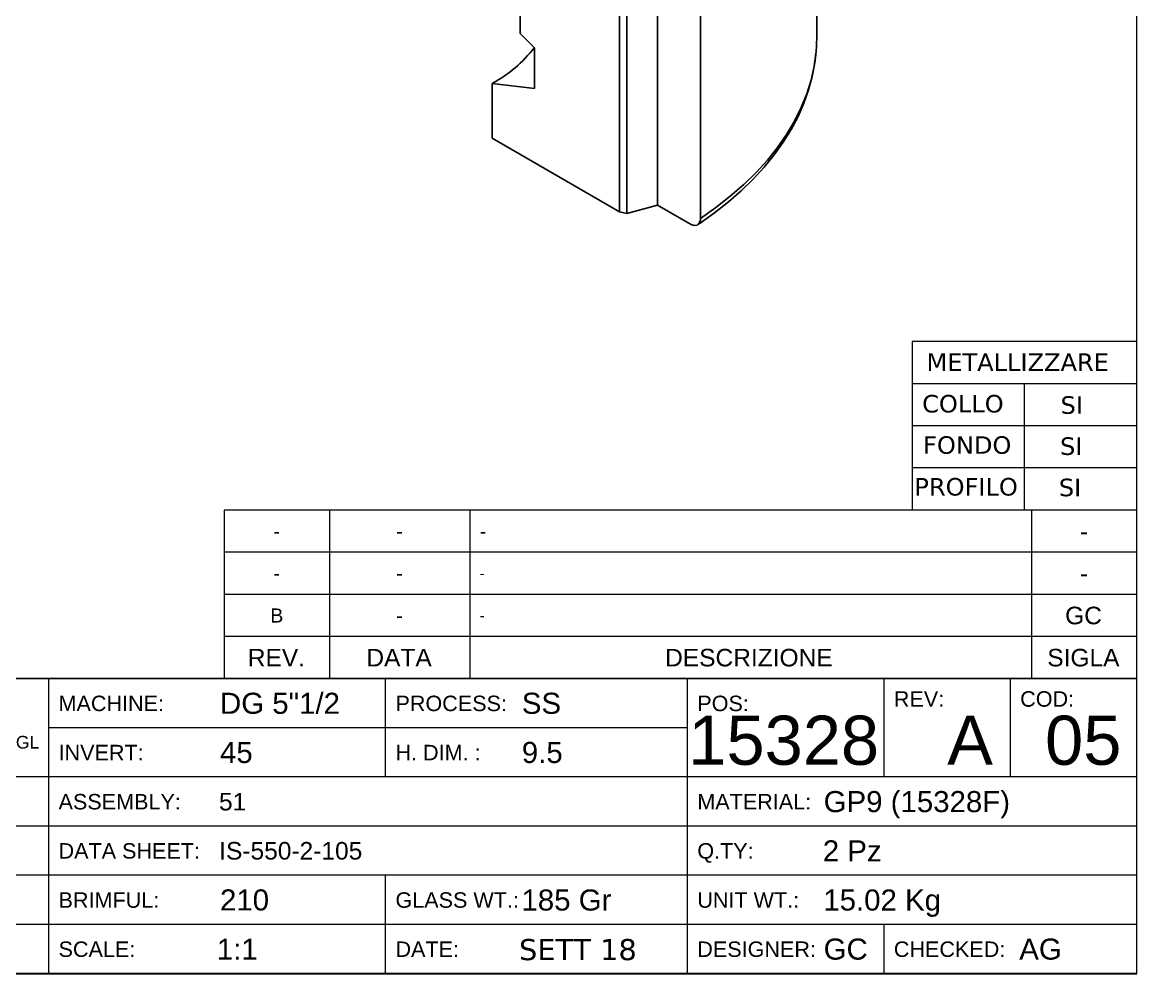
# Model space of a CAD drawing. Header units: millimetres. Extents: x 10 to 831, y 2 to 594.
# Drawn here: x 672.2 to 831, y 2.1 to 137.5 of the extents above; entities that cross this region are included whole.
import ezdxf

# ---------------------------------------------------------------- set-up
doc = ezdxf.new("R2010")
doc.units = ezdxf.units.MM
doc.linetypes.add('SLD-Solido', pattern=[0])
doc.layers.add('D', color=3, linetype='SLD-Solido', lineweight=25)
doc.styles.add('SLDTEXTSTYLE1', font='ARIAL.TTF')
doc.styles.add('SLDTEXTSTYLE2', font='VERDANA.TTF')

msp = doc.modelspace()

# ---------------------------------------------------------------- linework, layer by layer
at = {"color": 179, "linetype": 'SLD-Solido', "lineweight": 18}
for p, q in [((831, 2.05988), (831, 593.75976)), ((815.00616, 92.07073), (799.00616, 92.07073)), ((799.00616, 92.07073), (799.00616, 68.07073)), ((831.00616, 92.07073), (815.00616, 92.07073)), ((831.00616, 86.07073), (799.00616, 86.07073)), ((815.00616, 80.07073), (815.00616, 86.07073)), ((831, 44.07073), (831, 86.07073)), ((831.00616, 80.07073), (799.00616, 80.07073)), ((815.00616, 74.07073), (815.00616, 80.07073)), ((831.00616, 74.07073), (799.00616, 74.07073)), ((815.00616, 68.07073), (815.00616, 74.07073)), ((831.00616, 68.07073), (701.00616, 68.07073)), ((701.00616, 68.07073), (701.00616, 44.07073)), ((716.00616, 68.07073), (716.00616, 44.07073)), ((736.00616, 68.07073), (736.00616, 44.07073)), ((816.00616, 68.07073), (816.00616, 44.07073)), ((831.00616, 62.07073), (701.00616, 62.07073)), ((831.00616, 56.07073), (701.00616, 56.07073)), ((831.00616, 50.07073), (701.00616, 50.07073)), ((831.00616, 44.07073), (540.00616, 44.07073)), ((646, 44.07073), (831, 44.07073)), ((676.00616, 2.07073), (676.00616, 44.07073)), ((724.00616, 30.07073), (724.00616, 44.07073)), ((767.00616, 2.07073), (767.00616, 44.07073)), ((795.00616, 30.07073), (795.00616, 44.07073)), ((813.00616, 30.07073), (813.00616, 44.07073)), ((831.00616, 2.07073), (831.00616, 44.07073)), ((767.00616, 37.07073), (676.00616, 37.07073)), ((831.00616, 30.07073), (540.00616, 30.07073)), ((831.00616, 23.07073), (540.00616, 23.07073)), ((831.00616, 16.07073), (540.00616, 16.07073)), ((724.00616, 2.07073), (724.00616, 16.07073)), ((831.00616, 9.07073), (540.00616, 9.07073)), ((795.00616, 2.07073), (795.00616, 9.07073)), ((10, 2.05988), (831, 2.05988)), ((831.00616, 2.07073), (540.00616, 2.07073))]:
    msp.add_line(p, q, dxfattribs=at)
at = {"layer": 'D'}
for p, q in [((768.86072, 109.60372), (768.86072, 264.95061)), ((785.41573, 135.30683), (785.41573, 259.6663)), ((758.37752, 169.95865), (758.37752, 110.32401)), ((762.74673, 111.50017), (762.74673, 170.63133)), ((743.17059, 147.29813), (743.17059, 135.9338)), ((757.33282, 110.54351), (757.33282, 139.12244)), ((745.19645, 133.91283), (743.17059, 135.9338)), ((745.19645, 128.11159), (745.19645, 133.91283)), ((739.18604, 121.01943), (739.18604, 128.81739)), ((739.18604, 128.81739), (745.19645, 128.11159)), ((757.33282, 110.54351), (739.18604, 121.01943)), ((758.37752, 110.32401), (762.74673, 111.50017)), ((762.74673, 111.50017), (767.44257, 108.78932)), ((758.37752, 110.32401), (757.33282, 110.54351))]:
    msp.add_line(p, q, dxfattribs=at)
at = {"layer": 'D', "flags": 128}
for points in [[(768.48213, 108.71531), (768.79217, 108.92053), (770.87346, 110.40519), (772.83335, 111.94985), (774.66643, 113.55086), (776.36794, 115.20465), (777.93339, 116.90733), (779.35855, 118.65474), (780.6396, 120.44238), (781.77313, 122.26547), (782.7563, 124.11896), (783.58684, 125.99768), (784.26314, 127.89643), (784.78424, 129.81009), (785.14969, 131.73381), (785.28034, 132.93508)], [(768.86072, 109.60372), (771.05325, 111.14801), (773.10723, 112.75453), (775.01737, 114.41914), (776.77875, 116.13756), (778.38684, 117.90535), (779.83749, 119.71796), (781.12697, 121.57073), (782.25195, 123.45888), (783.20954, 125.37755), (783.99727, 127.32179), (784.61311, 129.2866), (785.05547, 131.26692), (785.30502, 133.06523)], [(768.86072, 109.60372), (768.83943, 109.33407), (768.68035, 108.91079), (768.38252, 108.65691), (767.97876, 108.601), (767.51375, 108.75029), (767.44257, 108.78932)]]:
    msp.add_lwpolyline(points, dxfattribs=at)
at = {"layer": 'D'}
for centre, radius, start, end in [((762.63437, 135.30845), 22.78136, 354.3490707, 359.9959368), ((729.91856, 145.80188), 19.34836, 298.6188132, 322.1142401)]:
    msp.add_arc(centre, radius, start, end, dxfattribs=at)

# ---------------------------------------------------------------- texts
for s, insert, char_height, attachment_point, style in [('METALLIZZARE', (801.05624, 90.38457), 2.5, 1, 'SLDTEXTSTYLE2'), ('COLLO', (800.43579, 84.46967), 2.5, 1, 'SLDTEXTSTYLE2'), ('SI', (820.15562, 84.28105), 2.5, 1, 'SLDTEXTSTYLE2'), ('FONDO', (800.5726, 78.5869), 2.5, 1, 'SLDTEXTSTYLE2'), ('SI', (820.08746, 78.42779), 2.5, 1, 'SLDTEXTSTYLE2'), ('PROFILO', (799.33208, 72.64252), 2.5, 1, 'SLDTEXTSTYLE2'), ('SI', (819.91444, 72.5488), 2.5, 1, 'SLDTEXTSTYLE2'), ('-', (708.48572, 66.06553), 2, 2, 'SLDTEXTSTYLE1'), ('-', (725.98572, 66.06553), 2, 2, 'SLDTEXTSTYLE1'), ('-', (737.40616, 66.06553), 2, 1, 'SLDTEXTSTYLE1'), ('-', (823.48061, 66.31423), 2.5, 2, 'SLDTEXTSTYLE1'), ('-', (708.48572, 60.06553), 2, 2, 'SLDTEXTSTYLE1'), ('-', (725.98572, 60.06553), 2, 2, 'SLDTEXTSTYLE1'), ('-', (737.40616, 59.81683), 1.5, 1, 'SLDTEXTSTYLE1'), ('-', (823.48061, 60.31423), 2.5, 2, 'SLDTEXTSTYLE1'), ('B', (708.49685, 54.06553), 2, 2, 'SLDTEXTSTYLE1'), ('GC', (823.42802, 54.31423), 2.5, 2, 'SLDTEXTSTYLE1'), ('-', (725.98572, 54.06553), 2, 2, 'SLDTEXTSTYLE1'), ('-', (737.40616, 53.81683), 1.5, 1, 'SLDTEXTSTYLE1'), ('REV.', (708.44393, 48.31423), 2.5, 2, 'SLDTEXTSTYLE1'), ('DATA', (725.91837, 48.31423), 2.5, 2, 'SLDTEXTSTYLE1'), ('DESCRIZIONE', (775.75069, 48.31423), 2.5, 2, 'SLDTEXTSTYLE1'), ('SIGLA', (823.40762, 48.31423), 2.5, 2, 'SLDTEXTSTYLE1'), ('MACHINE:', (677.40616, 41.64804), 2.2, 1, 'SLDTEXTSTYLE1'), ('DG 5"1/2', (700.40616, 42.06293), 3, 1, 'SLDTEXTSTYLE1'), ('PROCESS:', (725.40616, 41.64804), 2.2, 1, 'SLDTEXTSTYLE1'), ('SS', (743.40616, 42.06293), 3, 1, 'SLDTEXTSTYLE1'), ('POS:', (768.40616, 41.64804), 2.2, 1, 'SLDTEXTSTYLE1'), ('REV:', (796.40616, 42.28107), 2.2, 1, 'SLDTEXTSTYLE1'), ('COD:', (814.40616, 42.28107), 2.2, 1, 'SLDTEXTSTYLE1'), ('15328', (794.30672, 38.80254), 7, 3, 'SLDTEXTSTYLE1'), ('A', (810.52499, 38.80254), 7, 3, 'SLDTEXTSTYLE1'), ('05', (828.82585, 38.80254), 7, 3, 'SLDTEXTSTYLE1'), ('CERTIFIED BY DNV GL', (647.29559, 35.92151), 1.8, 1, 'SLDTEXTSTYLE1'), ('45', (700.40616, 35.06293), 3, 1, 'SLDTEXTSTYLE1'), ('9.5', (743.40616, 35.06293), 3, 1, 'SLDTEXTSTYLE1'), ('INVERT: ', (677.40616, 34.64804), 2.2, 1, 'SLDTEXTSTYLE1'), ('H. DIM. :', (725.40616, 34.64804), 2.2, 1, 'SLDTEXTSTYLE1'), ('ASSEMBLY: ', (677.40616, 27.64804), 2.2, 1, 'SLDTEXTSTYLE1'), ('51', (700.26121, 27.804), 2.5, 1, 'SLDTEXTSTYLE1'), ('MATERIAL:', (768.40616, 27.64804), 2.2, 1, 'SLDTEXTSTYLE1'), ('GP9 (15328F)', (786.40616, 28.06293), 3, 1, 'SLDTEXTSTYLE1'), ('DATA SHEET:', (677.40616, 20.64804), 2.2, 1, 'SLDTEXTSTYLE1'), ('IS-550-2-105', (700.29532, 20.81423), 2.5, 1, 'SLDTEXTSTYLE1'), ('Q.TY: ', (768.40616, 20.64804), 2.2, 1, 'SLDTEXTSTYLE1'), ('2 Pz', (786.28338, 21.05065), 3, 1, 'SLDTEXTSTYLE1'), ('BRIMFUL: ', (677.40616, 13.64804), 2.2, 1, 'SLDTEXTSTYLE1'), ('210', (700.40616, 14.06293), 3, 1, 'SLDTEXTSTYLE1'), ('GLASS WT.:', (725.40616, 13.64804), 2.2, 1, 'SLDTEXTSTYLE1'), ('185 Gr', (743.35296, 14.05065), 3, 1, 'SLDTEXTSTYLE1'), ('UNIT WT.: ', (768.40616, 13.64804), 2.2, 1, 'SLDTEXTSTYLE1'), ('15.02 Kg', (786.35296, 14.05065), 3, 1, 'SLDTEXTSTYLE1'), ('SCALE: ', (677.40616, 6.64804), 2.2, 1, 'SLDTEXTSTYLE1'), ('1:1', (699.94982, 7.05065), 3, 1, 'SLDTEXTSTYLE1'), ('DATE:', (725.40616, 6.64804), 2.2, 1, 'SLDTEXTSTYLE1'), ('SETT 18', (743.00321, 6.99362), 3, 1, 'SLDTEXTSTYLE2'), ('DESIGNER:', (768.40616, 6.64804), 2.2, 1, 'SLDTEXTSTYLE1'), ('GC', (786.40616, 7.06293), 3, 1, 'SLDTEXTSTYLE1'), ('CHECKED:', (796.40616, 6.64804), 2.2, 1, 'SLDTEXTSTYLE1'), ('AG', (814.27315, 7.06293), 3, 1, 'SLDTEXTSTYLE1')]:
    msp.add_mtext(s, dxfattribs=dict(insert=insert, char_height=char_height, attachment_point=attachment_point, style=style))

doc.saveas('drawing.dxf')
